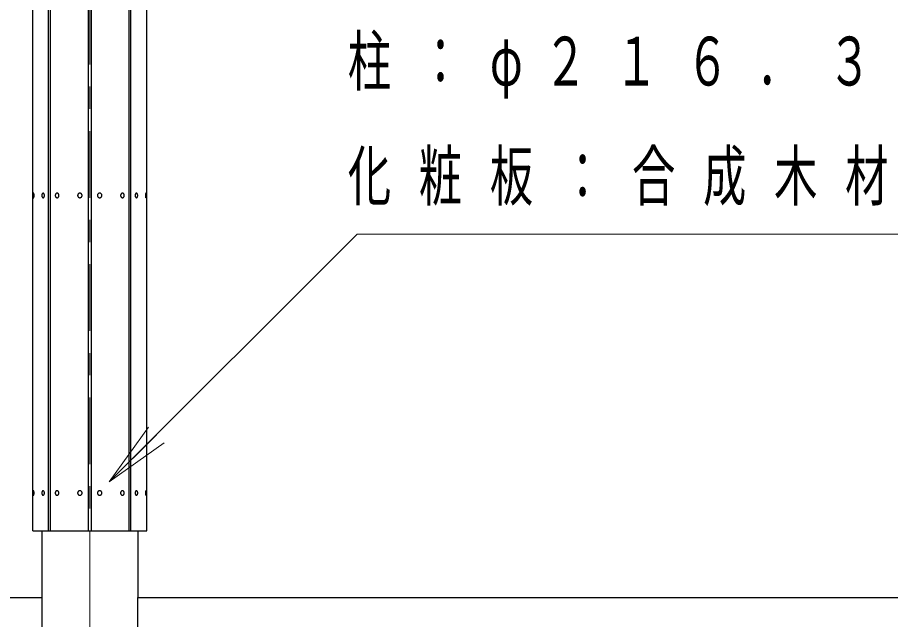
# Model space of a CAD drawing. Units: millimetres on the paper. Extents: x -365 to 10, y -38 to 257.
# Drawn here: x -120.16 to -80.87, y 165.8 to 192.92 of the extents above; entities that cross this region are included whole.
import ezdxf

# ---------------------------------------------------------------- set-up
doc = ezdxf.new("R2010")
doc.units = ezdxf.units.MM
doc.linetypes.add('USER2', pattern=[6, 3, -1, 1, -1])
doc.layers.add('LY_1', color=7, linetype='Continuous', lineweight=13)
doc.styles.add('ＭＳ ゴシック', font='')
doc.styles.get('ＭＳ ゴシック').set_extended_font_data('MS Gothic')

msp = doc.modelspace()

# ---------------------------------------------------------------- linework, layer by layer
at = {"layer": 'LY_1', "linetype": 'USER2'}
for q in [(-116.907, 230.028), (-116.907, 147.759)]:
    msp.add_line((-116.907, 166.804), q, dxfattribs=at)
at = {"layer": 'LY_1', "lineweight": 25}
for p, q in [((-119.47, 169.804), (-119.47, 213.404)), ((-118.76, 169.804), (-118.76, 213.404)), ((-118.676, 169.804), (-118.676, 213.404)), ((-116.966, 169.804), (-116.966, 213.404)), ((-116.847, 213.404), (-116.847, 169.804)), ((-115.137, 169.804), (-115.137, 213.404)), ((-115.053, 169.804), (-115.053, 213.404)), ((-114.344, 169.804), (-114.344, 213.404)), ((-119.47, 169.804), (-114.344, 169.804)), ((-119.07, 169.804), (-119.07, 166.804)), ((-114.744, 169.804), (-114.744, 166.804)), ((-125.907, 166.804), (-119.07, 166.804)), ((-119.07, 166.804), (-119.07, 157.984)), ((-114.744, 166.804), (-44.614, 166.804)), ((-114.744, 157.984), (-114.744, 166.804))]:
    msp.add_line(p, q, dxfattribs=at)
at = {"layer": 'LY_1'}
for p, q in [((-116.033, 172.001), (-114.264, 174.475)), ((-116.033, 172.001), (-113.911, 174.121)), ((-113.557, 173.768), (-116.033, 172.001))]:
    msp.add_line(p, q, dxfattribs=at)
at = {"layer": 'LY_1', "lineweight": 25}
for points in [[(-119.431, 185.006), (-119.432, 185.006), (-119.434, 185.004), (-119.435, 185.003), (-119.437, 185), (-119.438, 184.996), (-119.439, 184.992), (-119.44, 184.987), (-119.442, 184.982), (-119.443, 184.976), (-119.444, 184.969), (-119.445, 184.962), (-119.445, 184.955), (-119.446, 184.947), (-119.447, 184.939), (-119.447, 184.93), (-119.447, 184.921), (-119.448, 184.912), (-119.448, 184.904), (-119.448, 184.895), (-119.447, 184.886), (-119.447, 184.877), (-119.447, 184.869), (-119.446, 184.86), (-119.445, 184.852), (-119.445, 184.845), (-119.444, 184.838), (-119.443, 184.831), (-119.442, 184.825), (-119.44, 184.82), (-119.439, 184.815), (-119.438, 184.811), (-119.437, 184.807), (-119.435, 184.805), (-119.434, 184.803), (-119.432, 184.801), (-119.431, 184.801), (-119.429, 184.801), (-119.428, 184.803), (-119.426, 184.805), (-119.425, 184.807), (-119.424, 184.811), (-119.422, 184.815), (-119.421, 184.82), (-119.42, 184.825), (-119.419, 184.831), (-119.418, 184.838), (-119.417, 184.845), (-119.416, 184.852), (-119.415, 184.86), (-119.415, 184.869), (-119.414, 184.877), (-119.414, 184.886), (-119.414, 184.895), (-119.414, 184.904), (-119.414, 184.912), (-119.414, 184.921), (-119.414, 184.93), (-119.415, 184.939), (-119.415, 184.947), (-119.416, 184.955), (-119.417, 184.962), (-119.418, 184.969), (-119.419, 184.976), (-119.42, 184.982), (-119.421, 184.987), (-119.422, 184.992), (-119.424, 184.996), (-119.425, 185), (-119.426, 185.003), (-119.428, 185.004), (-119.429, 185.006)], [(-119.006, 185.006), (-119.011, 185.006), (-119.016, 185.004), (-119.021, 185.003), (-119.026, 185), (-119.031, 184.996), (-119.036, 184.992), (-119.04, 184.987), (-119.044, 184.982), (-119.048, 184.976), (-119.051, 184.969), (-119.054, 184.962), (-119.057, 184.955), (-119.059, 184.947), (-119.061, 184.939), (-119.063, 184.93), (-119.064, 184.921), (-119.065, 184.912), (-119.065, 184.904), (-119.065, 184.895), (-119.064, 184.886), (-119.063, 184.877), (-119.061, 184.869), (-119.059, 184.86), (-119.057, 184.852), (-119.054, 184.845), (-119.051, 184.838), (-119.048, 184.831), (-119.044, 184.825), (-119.04, 184.82), (-119.036, 184.815), (-119.031, 184.811), (-119.026, 184.807), (-119.021, 184.805), (-119.016, 184.803), (-119.011, 184.801), (-119.006, 184.801), (-119.001, 184.801), (-118.996, 184.803), (-118.991, 184.805), (-118.986, 184.807), (-118.982, 184.811), (-118.977, 184.815), (-118.973, 184.82), (-118.969, 184.825), (-118.965, 184.831), (-118.962, 184.838), (-118.958, 184.845), (-118.956, 184.852), (-118.953, 184.86), (-118.951, 184.869), (-118.95, 184.877), (-118.949, 184.886), (-118.948, 184.895), (-118.948, 184.904), (-118.948, 184.912), (-118.949, 184.921), (-118.95, 184.93), (-118.951, 184.939), (-118.953, 184.947), (-118.956, 184.955), (-118.958, 184.962), (-118.962, 184.969), (-118.965, 184.976), (-118.969, 184.982), (-118.973, 184.987), (-118.977, 184.992), (-118.982, 184.996), (-118.986, 185), (-118.991, 185.003), (-118.996, 185.004), (-119.001, 185.006)], [(-118.377, 185.006), (-118.385, 185.006), (-118.392, 185.004), (-118.399, 185.003), (-118.406, 185), (-118.413, 184.996), (-118.419, 184.992), (-118.426, 184.987), (-118.431, 184.982), (-118.437, 184.976), (-118.442, 184.969), (-118.446, 184.962), (-118.45, 184.955), (-118.454, 184.947), (-118.456, 184.939), (-118.459, 184.93), (-118.46, 184.921), (-118.461, 184.912), (-118.461, 184.904), (-118.461, 184.895), (-118.46, 184.886), (-118.459, 184.877), (-118.456, 184.869), (-118.454, 184.86), (-118.45, 184.852), (-118.446, 184.845), (-118.442, 184.838), (-118.437, 184.831), (-118.431, 184.825), (-118.426, 184.82), (-118.419, 184.815), (-118.413, 184.811), (-118.406, 184.807), (-118.399, 184.805), (-118.392, 184.803), (-118.385, 184.801), (-118.377, 184.801), (-118.37, 184.801), (-118.363, 184.803), (-118.356, 184.805), (-118.349, 184.807), (-118.342, 184.811), (-118.335, 184.815), (-118.329, 184.82), (-118.323, 184.825), (-118.318, 184.831), (-118.313, 184.838), (-118.309, 184.845), (-118.305, 184.852), (-118.301, 184.86), (-118.299, 184.869), (-118.296, 184.877), (-118.295, 184.886), (-118.294, 184.895), (-118.293, 184.904), (-118.294, 184.912), (-118.295, 184.921), (-118.296, 184.93), (-118.299, 184.939), (-118.301, 184.947), (-118.305, 184.955), (-118.309, 184.962), (-118.313, 184.969), (-118.318, 184.976), (-118.323, 184.982), (-118.329, 184.987), (-118.335, 184.992), (-118.342, 184.996), (-118.349, 185), (-118.356, 185.003), (-118.363, 185.004), (-118.37, 185.006)], [(-117.352, 185.006), (-117.361, 185.006), (-117.37, 185.004), (-117.378, 185.003), (-117.386, 185), (-117.394, 184.996), (-117.402, 184.992), (-117.41, 184.987), (-117.416, 184.982), (-117.423, 184.976), (-117.429, 184.969), (-117.434, 184.962), (-117.439, 184.955), (-117.443, 184.947), (-117.446, 184.939), (-117.449, 184.93), (-117.451, 184.921), (-117.452, 184.912), (-117.452, 184.904), (-117.452, 184.895), (-117.451, 184.886), (-117.449, 184.877), (-117.446, 184.869), (-117.443, 184.86), (-117.439, 184.852), (-117.434, 184.845), (-117.429, 184.838), (-117.423, 184.831), (-117.416, 184.825), (-117.41, 184.82), (-117.402, 184.815), (-117.394, 184.811), (-117.386, 184.807), (-117.378, 184.805), (-117.37, 184.803), (-117.361, 184.801), (-117.352, 184.801), (-117.343, 184.801), (-117.335, 184.803), (-117.326, 184.805), (-117.318, 184.807), (-117.31, 184.811), (-117.302, 184.815), (-117.295, 184.82), (-117.288, 184.825), (-117.281, 184.831), (-117.276, 184.838), (-117.27, 184.845), (-117.266, 184.852), (-117.262, 184.86), (-117.258, 184.869), (-117.256, 184.877), (-117.254, 184.886), (-117.253, 184.895), (-117.252, 184.904), (-117.253, 184.912), (-117.254, 184.921), (-117.256, 184.93), (-117.258, 184.939), (-117.262, 184.947), (-117.266, 184.955), (-117.27, 184.962), (-117.276, 184.969), (-117.281, 184.976), (-117.288, 184.982), (-117.295, 184.987), (-117.302, 184.992), (-117.31, 184.996), (-117.318, 185), (-117.326, 185.003), (-117.335, 185.004), (-117.343, 185.006)], [(-116.461, 185.006), (-116.47, 185.006), (-116.478, 185.004), (-116.487, 185.003), (-116.495, 185), (-116.503, 184.996), (-116.511, 184.992), (-116.518, 184.987), (-116.525, 184.982), (-116.532, 184.976), (-116.537, 184.969), (-116.543, 184.962), (-116.547, 184.955), (-116.552, 184.947), (-116.555, 184.939), (-116.557, 184.93), (-116.559, 184.921), (-116.561, 184.912), (-116.561, 184.904), (-116.561, 184.895), (-116.559, 184.886), (-116.557, 184.877), (-116.555, 184.869), (-116.552, 184.86), (-116.547, 184.852), (-116.543, 184.845), (-116.537, 184.838), (-116.532, 184.831), (-116.525, 184.825), (-116.518, 184.82), (-116.511, 184.815), (-116.503, 184.811), (-116.495, 184.807), (-116.487, 184.805), (-116.478, 184.803), (-116.47, 184.801), (-116.461, 184.801), (-116.452, 184.801), (-116.444, 184.803), (-116.435, 184.805), (-116.427, 184.807), (-116.419, 184.811), (-116.411, 184.815), (-116.404, 184.82), (-116.397, 184.825), (-116.39, 184.831), (-116.384, 184.838), (-116.379, 184.845), (-116.374, 184.852), (-116.37, 184.86), (-116.367, 184.869), (-116.364, 184.877), (-116.362, 184.886), (-116.361, 184.895), (-116.361, 184.904), (-116.361, 184.912), (-116.362, 184.921), (-116.364, 184.93), (-116.367, 184.939), (-116.37, 184.947), (-116.374, 184.955), (-116.379, 184.962), (-116.384, 184.969), (-116.39, 184.976), (-116.397, 184.982), (-116.404, 184.987), (-116.411, 184.992), (-116.419, 184.996), (-116.427, 185), (-116.435, 185.003), (-116.444, 185.004), (-116.452, 185.006)], [(-115.436, 185.006), (-115.443, 185.006), (-115.45, 185.004), (-115.457, 185.003), (-115.464, 185), (-115.471, 184.996), (-115.478, 184.992), (-115.484, 184.987), (-115.49, 184.982), (-115.495, 184.976), (-115.5, 184.969), (-115.504, 184.962), (-115.508, 184.955), (-115.512, 184.947), (-115.515, 184.939), (-115.517, 184.93), (-115.518, 184.921), (-115.519, 184.912), (-115.52, 184.904), (-115.519, 184.895), (-115.518, 184.886), (-115.517, 184.877), (-115.515, 184.869), (-115.512, 184.86), (-115.508, 184.852), (-115.504, 184.845), (-115.5, 184.838), (-115.495, 184.831), (-115.49, 184.825), (-115.484, 184.82), (-115.478, 184.815), (-115.471, 184.811), (-115.464, 184.807), (-115.457, 184.805), (-115.45, 184.803), (-115.443, 184.801), (-115.436, 184.801), (-115.428, 184.801), (-115.421, 184.803), (-115.414, 184.805), (-115.407, 184.807), (-115.4, 184.811), (-115.394, 184.815), (-115.387, 184.82), (-115.382, 184.825), (-115.376, 184.831), (-115.371, 184.838), (-115.367, 184.845), (-115.363, 184.852), (-115.359, 184.86), (-115.357, 184.869), (-115.354, 184.877), (-115.353, 184.886), (-115.352, 184.895), (-115.352, 184.904), (-115.352, 184.912), (-115.353, 184.921), (-115.354, 184.93), (-115.357, 184.939), (-115.359, 184.947), (-115.363, 184.955), (-115.367, 184.962), (-115.371, 184.969), (-115.376, 184.976), (-115.382, 184.982), (-115.387, 184.987), (-115.394, 184.992), (-115.4, 184.996), (-115.407, 185), (-115.414, 185.003), (-115.421, 185.004), (-115.428, 185.006)], [(-114.807, 185.006), (-114.812, 185.006), (-114.817, 185.004), (-114.822, 185.003), (-114.827, 185), (-114.831, 184.996), (-114.836, 184.992), (-114.84, 184.987), (-114.844, 184.982), (-114.848, 184.976), (-114.852, 184.969), (-114.855, 184.962), (-114.857, 184.955), (-114.86, 184.947), (-114.862, 184.939), (-114.863, 184.93), (-114.864, 184.921), (-114.865, 184.912), (-114.865, 184.904), (-114.865, 184.895), (-114.864, 184.886), (-114.863, 184.877), (-114.862, 184.869), (-114.86, 184.86), (-114.857, 184.852), (-114.855, 184.845), (-114.852, 184.838), (-114.848, 184.831), (-114.844, 184.825), (-114.84, 184.82), (-114.836, 184.815), (-114.831, 184.811), (-114.827, 184.807), (-114.822, 184.805), (-114.817, 184.803), (-114.812, 184.801), (-114.807, 184.801), (-114.802, 184.801), (-114.797, 184.803), (-114.792, 184.805), (-114.787, 184.807), (-114.782, 184.811), (-114.777, 184.815), (-114.773, 184.82), (-114.769, 184.825), (-114.765, 184.831), (-114.762, 184.838), (-114.759, 184.845), (-114.756, 184.852), (-114.754, 184.86), (-114.752, 184.869), (-114.75, 184.877), (-114.749, 184.886), (-114.748, 184.895), (-114.748, 184.904), (-114.748, 184.912), (-114.749, 184.921), (-114.75, 184.93), (-114.752, 184.939), (-114.754, 184.947), (-114.756, 184.955), (-114.759, 184.962), (-114.762, 184.969), (-114.765, 184.976), (-114.769, 184.982), (-114.773, 184.987), (-114.777, 184.992), (-114.782, 184.996), (-114.787, 185), (-114.792, 185.003), (-114.797, 185.004), (-114.802, 185.006)], [(-114.382, 185.006), (-114.384, 185.006), (-114.385, 185.004), (-114.387, 185.003), (-114.388, 185), (-114.389, 184.996), (-114.391, 184.992), (-114.392, 184.987), (-114.393, 184.982), (-114.394, 184.976), (-114.395, 184.969), (-114.396, 184.962), (-114.397, 184.955), (-114.398, 184.947), (-114.398, 184.939), (-114.399, 184.93), (-114.399, 184.921), (-114.399, 184.912), (-114.399, 184.904), (-114.399, 184.895), (-114.399, 184.886), (-114.399, 184.877), (-114.398, 184.869), (-114.398, 184.86), (-114.397, 184.852), (-114.396, 184.845), (-114.395, 184.838), (-114.394, 184.831), (-114.393, 184.825), (-114.392, 184.82), (-114.391, 184.815), (-114.389, 184.811), (-114.388, 184.807), (-114.387, 184.805), (-114.385, 184.803), (-114.384, 184.801), (-114.382, 184.801), (-114.381, 184.801), (-114.379, 184.803), (-114.378, 184.805), (-114.376, 184.807), (-114.375, 184.811), (-114.374, 184.815), (-114.373, 184.82), (-114.371, 184.825), (-114.37, 184.831), (-114.369, 184.838), (-114.368, 184.845), (-114.368, 184.852), (-114.367, 184.86), (-114.366, 184.869), (-114.366, 184.877), (-114.366, 184.886), (-114.365, 184.895), (-114.365, 184.904), (-114.365, 184.912), (-114.366, 184.921), (-114.366, 184.93), (-114.366, 184.939), (-114.367, 184.947), (-114.368, 184.955), (-114.368, 184.962), (-114.369, 184.969), (-114.37, 184.976), (-114.371, 184.982), (-114.373, 184.987), (-114.374, 184.992), (-114.375, 184.996), (-114.376, 185), (-114.378, 185.003), (-114.379, 185.004), (-114.381, 185.006)], [(-119.431, 171.606), (-119.432, 171.606), (-119.434, 171.604), (-119.435, 171.603), (-119.437, 171.6), (-119.438, 171.596), (-119.439, 171.592), (-119.44, 171.587), (-119.442, 171.582), (-119.443, 171.576), (-119.444, 171.569), (-119.445, 171.562), (-119.445, 171.555), (-119.446, 171.547), (-119.447, 171.539), (-119.447, 171.53), (-119.447, 171.521), (-119.448, 171.512), (-119.448, 171.504), (-119.448, 171.495), (-119.447, 171.486), (-119.447, 171.477), (-119.447, 171.469), (-119.446, 171.46), (-119.445, 171.452), (-119.445, 171.445), (-119.444, 171.438), (-119.443, 171.431), (-119.442, 171.425), (-119.44, 171.42), (-119.439, 171.415), (-119.438, 171.411), (-119.437, 171.407), (-119.435, 171.405), (-119.434, 171.403), (-119.432, 171.401), (-119.431, 171.401), (-119.429, 171.401), (-119.428, 171.403), (-119.426, 171.405), (-119.425, 171.407), (-119.424, 171.411), (-119.422, 171.415), (-119.421, 171.42), (-119.42, 171.425), (-119.419, 171.431), (-119.418, 171.438), (-119.417, 171.445), (-119.416, 171.452), (-119.415, 171.46), (-119.415, 171.469), (-119.414, 171.477), (-119.414, 171.486), (-119.414, 171.495), (-119.414, 171.504), (-119.414, 171.512), (-119.414, 171.521), (-119.414, 171.53), (-119.415, 171.539), (-119.415, 171.547), (-119.416, 171.555), (-119.417, 171.562), (-119.418, 171.569), (-119.419, 171.576), (-119.42, 171.582), (-119.421, 171.587), (-119.422, 171.592), (-119.424, 171.596), (-119.425, 171.6), (-119.426, 171.603), (-119.428, 171.604), (-119.429, 171.606)], [(-119.006, 171.606), (-119.011, 171.606), (-119.016, 171.604), (-119.021, 171.603), (-119.026, 171.6), (-119.031, 171.596), (-119.036, 171.592), (-119.04, 171.587), (-119.044, 171.582), (-119.048, 171.576), (-119.051, 171.569), (-119.054, 171.562), (-119.057, 171.555), (-119.059, 171.547), (-119.061, 171.539), (-119.063, 171.53), (-119.064, 171.521), (-119.065, 171.512), (-119.065, 171.504), (-119.065, 171.495), (-119.064, 171.486), (-119.063, 171.477), (-119.061, 171.469), (-119.059, 171.46), (-119.057, 171.452), (-119.054, 171.445), (-119.051, 171.438), (-119.048, 171.431), (-119.044, 171.425), (-119.04, 171.42), (-119.036, 171.415), (-119.031, 171.411), (-119.026, 171.407), (-119.021, 171.405), (-119.016, 171.403), (-119.011, 171.401), (-119.006, 171.401), (-119.001, 171.401), (-118.996, 171.403), (-118.991, 171.405), (-118.986, 171.407), (-118.982, 171.411), (-118.977, 171.415), (-118.973, 171.42), (-118.969, 171.425), (-118.965, 171.431), (-118.962, 171.438), (-118.958, 171.445), (-118.956, 171.452), (-118.953, 171.46), (-118.951, 171.469), (-118.95, 171.477), (-118.949, 171.486), (-118.948, 171.495), (-118.948, 171.504), (-118.948, 171.512), (-118.949, 171.521), (-118.95, 171.53), (-118.951, 171.539), (-118.953, 171.547), (-118.956, 171.555), (-118.958, 171.562), (-118.962, 171.569), (-118.965, 171.576), (-118.969, 171.582), (-118.973, 171.587), (-118.977, 171.592), (-118.982, 171.596), (-118.986, 171.6), (-118.991, 171.603), (-118.996, 171.604), (-119.001, 171.606)], [(-118.377, 171.606), (-118.385, 171.606), (-118.392, 171.604), (-118.399, 171.603), (-118.406, 171.6), (-118.413, 171.596), (-118.419, 171.592), (-118.426, 171.587), (-118.431, 171.582), (-118.437, 171.576), (-118.442, 171.569), (-118.446, 171.562), (-118.45, 171.555), (-118.454, 171.547), (-118.456, 171.539), (-118.459, 171.53), (-118.46, 171.521), (-118.461, 171.512), (-118.461, 171.504), (-118.461, 171.495), (-118.46, 171.486), (-118.459, 171.477), (-118.456, 171.469), (-118.454, 171.46), (-118.45, 171.452), (-118.446, 171.445), (-118.442, 171.438), (-118.437, 171.431), (-118.431, 171.425), (-118.426, 171.42), (-118.419, 171.415), (-118.413, 171.411), (-118.406, 171.407), (-118.399, 171.405), (-118.392, 171.403), (-118.385, 171.401), (-118.377, 171.401), (-118.37, 171.401), (-118.363, 171.403), (-118.356, 171.405), (-118.349, 171.407), (-118.342, 171.411), (-118.335, 171.415), (-118.329, 171.42), (-118.323, 171.425), (-118.318, 171.431), (-118.313, 171.438), (-118.309, 171.445), (-118.305, 171.452), (-118.301, 171.46), (-118.299, 171.469), (-118.296, 171.477), (-118.295, 171.486), (-118.294, 171.495), (-118.293, 171.504), (-118.294, 171.512), (-118.295, 171.521), (-118.296, 171.53), (-118.299, 171.539), (-118.301, 171.547), (-118.305, 171.555), (-118.309, 171.562), (-118.313, 171.569), (-118.318, 171.576), (-118.323, 171.582), (-118.329, 171.587), (-118.335, 171.592), (-118.342, 171.596), (-118.349, 171.6), (-118.356, 171.603), (-118.363, 171.604), (-118.37, 171.606)], [(-117.352, 171.606), (-117.361, 171.606), (-117.37, 171.604), (-117.378, 171.603), (-117.386, 171.6), (-117.394, 171.596), (-117.402, 171.592), (-117.41, 171.587), (-117.416, 171.582), (-117.423, 171.576), (-117.429, 171.569), (-117.434, 171.562), (-117.439, 171.555), (-117.443, 171.547), (-117.446, 171.539), (-117.449, 171.53), (-117.451, 171.521), (-117.452, 171.512), (-117.452, 171.504), (-117.452, 171.495), (-117.451, 171.486), (-117.449, 171.477), (-117.446, 171.469), (-117.443, 171.46), (-117.439, 171.452), (-117.434, 171.445), (-117.429, 171.438), (-117.423, 171.431), (-117.416, 171.425), (-117.41, 171.42), (-117.402, 171.415), (-117.394, 171.411), (-117.386, 171.407), (-117.378, 171.405), (-117.37, 171.403), (-117.361, 171.401), (-117.352, 171.401), (-117.343, 171.401), (-117.335, 171.403), (-117.326, 171.405), (-117.318, 171.407), (-117.31, 171.411), (-117.302, 171.415), (-117.295, 171.42), (-117.288, 171.425), (-117.281, 171.431), (-117.276, 171.438), (-117.27, 171.445), (-117.266, 171.452), (-117.262, 171.46), (-117.258, 171.469), (-117.256, 171.477), (-117.254, 171.486), (-117.253, 171.495), (-117.252, 171.504), (-117.253, 171.512), (-117.254, 171.521), (-117.256, 171.53), (-117.258, 171.539), (-117.262, 171.547), (-117.266, 171.555), (-117.27, 171.562), (-117.276, 171.569), (-117.281, 171.576), (-117.288, 171.582), (-117.295, 171.587), (-117.302, 171.592), (-117.31, 171.596), (-117.318, 171.6), (-117.326, 171.603), (-117.335, 171.604), (-117.343, 171.606)], [(-116.461, 171.606), (-116.47, 171.606), (-116.478, 171.604), (-116.487, 171.603), (-116.495, 171.6), (-116.503, 171.596), (-116.511, 171.592), (-116.518, 171.587), (-116.525, 171.582), (-116.532, 171.576), (-116.537, 171.569), (-116.543, 171.562), (-116.547, 171.555), (-116.552, 171.547), (-116.555, 171.539), (-116.557, 171.53), (-116.559, 171.521), (-116.561, 171.512), (-116.561, 171.504), (-116.561, 171.495), (-116.559, 171.486), (-116.557, 171.477), (-116.555, 171.469), (-116.552, 171.46), (-116.547, 171.452), (-116.543, 171.445), (-116.537, 171.438), (-116.532, 171.431), (-116.525, 171.425), (-116.518, 171.42), (-116.511, 171.415), (-116.503, 171.411), (-116.495, 171.407), (-116.487, 171.405), (-116.478, 171.403), (-116.47, 171.401), (-116.461, 171.401), (-116.452, 171.401), (-116.444, 171.403), (-116.435, 171.405), (-116.427, 171.407), (-116.419, 171.411), (-116.411, 171.415), (-116.404, 171.42), (-116.397, 171.425), (-116.39, 171.431), (-116.384, 171.438), (-116.379, 171.445), (-116.374, 171.452), (-116.37, 171.46), (-116.367, 171.469), (-116.364, 171.477), (-116.362, 171.486), (-116.361, 171.495), (-116.361, 171.504), (-116.361, 171.512), (-116.362, 171.521), (-116.364, 171.53), (-116.367, 171.539), (-116.37, 171.547), (-116.374, 171.555), (-116.379, 171.562), (-116.384, 171.569), (-116.39, 171.576), (-116.397, 171.582), (-116.404, 171.587), (-116.411, 171.592), (-116.419, 171.596), (-116.427, 171.6), (-116.435, 171.603), (-116.444, 171.604), (-116.452, 171.606)], [(-115.436, 171.606), (-115.443, 171.606), (-115.45, 171.604), (-115.457, 171.603), (-115.464, 171.6), (-115.471, 171.596), (-115.478, 171.592), (-115.484, 171.587), (-115.49, 171.582), (-115.495, 171.576), (-115.5, 171.569), (-115.504, 171.562), (-115.508, 171.555), (-115.512, 171.547), (-115.515, 171.539), (-115.517, 171.53), (-115.518, 171.521), (-115.519, 171.512), (-115.52, 171.504), (-115.519, 171.495), (-115.518, 171.486), (-115.517, 171.477), (-115.515, 171.469), (-115.512, 171.46), (-115.508, 171.452), (-115.504, 171.445), (-115.5, 171.438), (-115.495, 171.431), (-115.49, 171.425), (-115.484, 171.42), (-115.478, 171.415), (-115.471, 171.411), (-115.464, 171.407), (-115.457, 171.405), (-115.45, 171.403), (-115.443, 171.401), (-115.436, 171.401), (-115.428, 171.401), (-115.421, 171.403), (-115.414, 171.405), (-115.407, 171.407), (-115.4, 171.411), (-115.394, 171.415), (-115.387, 171.42), (-115.382, 171.425), (-115.376, 171.431), (-115.371, 171.438), (-115.367, 171.445), (-115.363, 171.452), (-115.359, 171.46), (-115.357, 171.469), (-115.354, 171.477), (-115.353, 171.486), (-115.352, 171.495), (-115.352, 171.504), (-115.352, 171.512), (-115.353, 171.521), (-115.354, 171.53), (-115.357, 171.539), (-115.359, 171.547), (-115.363, 171.555), (-115.367, 171.562), (-115.371, 171.569), (-115.376, 171.576), (-115.382, 171.582), (-115.387, 171.587), (-115.394, 171.592), (-115.4, 171.596), (-115.407, 171.6), (-115.414, 171.603), (-115.421, 171.604), (-115.428, 171.606)], [(-114.807, 171.606), (-114.812, 171.606), (-114.817, 171.604), (-114.822, 171.603), (-114.827, 171.6), (-114.831, 171.596), (-114.836, 171.592), (-114.84, 171.587), (-114.844, 171.582), (-114.848, 171.576), (-114.852, 171.569), (-114.855, 171.562), (-114.857, 171.555), (-114.86, 171.547), (-114.862, 171.539), (-114.863, 171.53), (-114.864, 171.521), (-114.865, 171.512), (-114.865, 171.504), (-114.865, 171.495), (-114.864, 171.486), (-114.863, 171.477), (-114.862, 171.469), (-114.86, 171.46), (-114.857, 171.452), (-114.855, 171.445), (-114.852, 171.438), (-114.848, 171.431), (-114.844, 171.425), (-114.84, 171.42), (-114.836, 171.415), (-114.831, 171.411), (-114.827, 171.407), (-114.822, 171.405), (-114.817, 171.403), (-114.812, 171.401), (-114.807, 171.401), (-114.802, 171.401), (-114.797, 171.403), (-114.792, 171.405), (-114.787, 171.407), (-114.782, 171.411), (-114.777, 171.415), (-114.773, 171.42), (-114.769, 171.425), (-114.765, 171.431), (-114.762, 171.438), (-114.759, 171.445), (-114.756, 171.452), (-114.754, 171.46), (-114.752, 171.469), (-114.75, 171.477), (-114.749, 171.486), (-114.748, 171.495), (-114.748, 171.504), (-114.748, 171.512), (-114.749, 171.521), (-114.75, 171.53), (-114.752, 171.539), (-114.754, 171.547), (-114.756, 171.555), (-114.759, 171.562), (-114.762, 171.569), (-114.765, 171.576), (-114.769, 171.582), (-114.773, 171.587), (-114.777, 171.592), (-114.782, 171.596), (-114.787, 171.6), (-114.792, 171.603), (-114.797, 171.604), (-114.802, 171.606)], [(-114.382, 171.606), (-114.384, 171.606), (-114.385, 171.604), (-114.387, 171.603), (-114.388, 171.6), (-114.389, 171.596), (-114.391, 171.592), (-114.392, 171.587), (-114.393, 171.582), (-114.394, 171.576), (-114.395, 171.569), (-114.396, 171.562), (-114.397, 171.555), (-114.398, 171.547), (-114.398, 171.539), (-114.399, 171.53), (-114.399, 171.521), (-114.399, 171.512), (-114.399, 171.504), (-114.399, 171.495), (-114.399, 171.486), (-114.399, 171.477), (-114.398, 171.469), (-114.398, 171.46), (-114.397, 171.452), (-114.396, 171.445), (-114.395, 171.438), (-114.394, 171.431), (-114.393, 171.425), (-114.392, 171.42), (-114.391, 171.415), (-114.389, 171.411), (-114.388, 171.407), (-114.387, 171.405), (-114.385, 171.403), (-114.384, 171.401), (-114.382, 171.401), (-114.381, 171.401), (-114.379, 171.403), (-114.378, 171.405), (-114.376, 171.407), (-114.375, 171.411), (-114.374, 171.415), (-114.373, 171.42), (-114.371, 171.425), (-114.37, 171.431), (-114.369, 171.438), (-114.368, 171.445), (-114.368, 171.452), (-114.367, 171.46), (-114.366, 171.469), (-114.366, 171.477), (-114.366, 171.486), (-114.365, 171.495), (-114.365, 171.504), (-114.365, 171.512), (-114.366, 171.521), (-114.366, 171.53), (-114.366, 171.539), (-114.367, 171.547), (-114.368, 171.555), (-114.368, 171.562), (-114.369, 171.569), (-114.37, 171.576), (-114.371, 171.582), (-114.373, 171.587), (-114.374, 171.592), (-114.375, 171.596), (-114.376, 171.6), (-114.378, 171.603), (-114.379, 171.604), (-114.381, 171.606)]]:
    msp.add_lwpolyline(points, close=True, dxfattribs=at)
at = {"layer": 'LY_1'}
msp.add_lwpolyline([(-116.033, 172.001), (-104.869, 183.155), (-68.861, 183.155)], dxfattribs=at)

# ---------------------------------------------------------------- texts
at = {"layer": 'LY_1', "char_height": 2.199, "attachment_point": 4, "style": 'ＭＳ ゴシック'}
for s, insert in [('\\T1.64;\\W0.65;柱：φ２１６．３Ｘ４．５', (-105.295, 190.655)), ('\\T1.64;\\W0.65;化粧板：合成木材\u3000２０ｔ', (-105.295, 185.655))]:
    msp.add_mtext(s, dxfattribs=dict(at, insert=insert))

doc.saveas('drawing.dxf')
